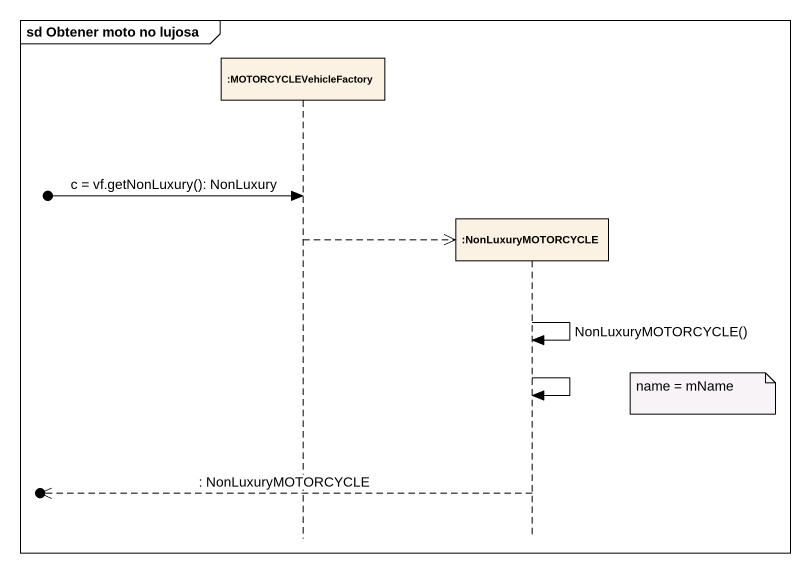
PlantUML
@startuml
mainframe sd Obtener moto no lujosa
hide footbox
participant ":MOTORCYCLEVehicleFactory" as MOTORCYCLEVehicleFactory
participant ":NonLuxuryMOTORCYCLE" as NonLuxuryMOTORCYCLE

[o-> MOTORCYCLEVehicleFactory : c = vf.getNonLuxury(): NonLuxury
MOTORCYCLEVehicleFactory -->> NonLuxuryMOTORCYCLE **
NonLuxuryMOTORCYCLE -> NonLuxuryMOTORCYCLE : NonLuxuryMOTORCYCLE()
NonLuxuryMOTORCYCLE -> NonLuxuryMOTORCYCLE
note right of NonLuxuryMOTORCYCLE : name = mName
[o<<-- NonLuxuryMOTORCYCLE : : NonLuxuryMOTORCYCLE
@enduml
